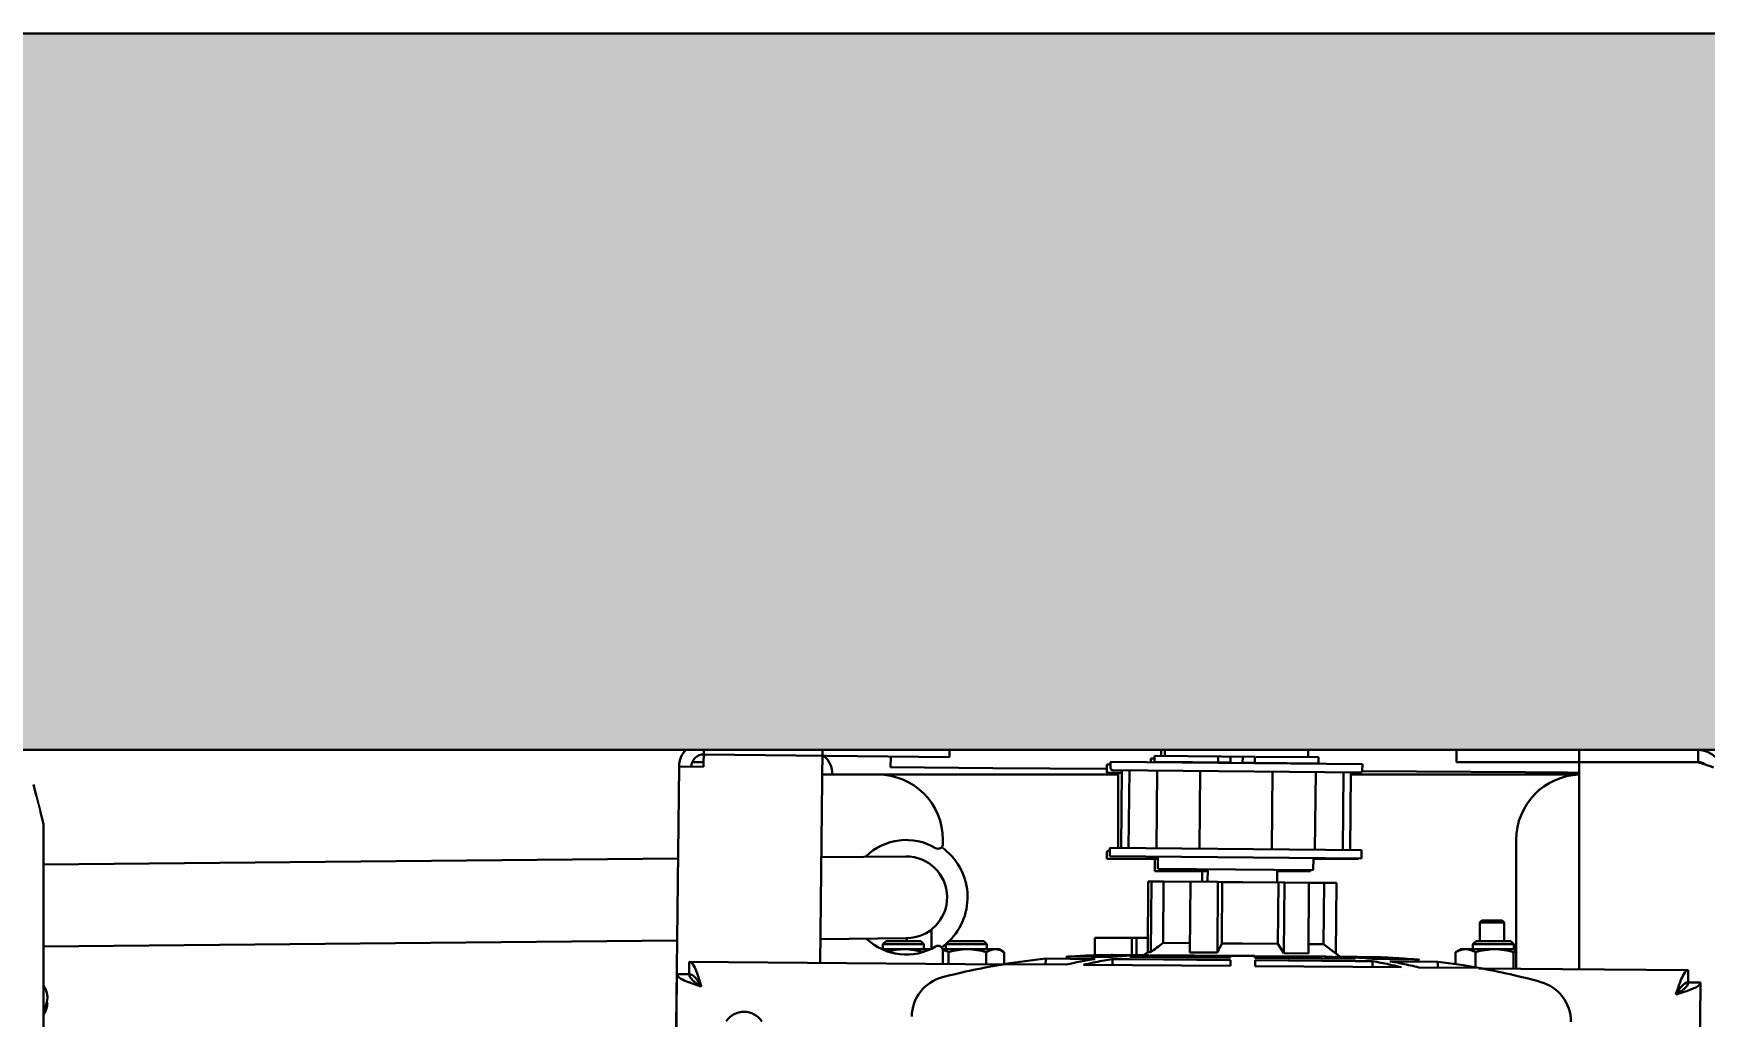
# Model space of a CAD drawing. Header units: millimetres. Extents: x 13935 to 21534, y -198 to 9202.
# Drawn here: x 15835.8 to 16243.9, y 5811.6 to 6051.8 of the extents above; entities that cross this region are included whole.
import ezdxf

# ---------------------------------------------------------------- set-up
doc = ezdxf.new("R2010")
doc.units = ezdxf.units.MM
doc.header["$LTSCALE"] = 326.7
doc.header["$PDMODE"] = 3
doc.header["$PDSIZE"] = 8
doc.layers.get('0').update_dxf_attribs({"linetype": 'CONTINUOUS'})
doc.layers.get('Defpoints').update_dxf_attribs({"linetype": 'CONTINUOUS'})
doc.styles.get("Standard").update_dxf_attribs({"font": 'calibri.ttf'})
doc.dimstyles.get("Standard").update_dxf_attribs({"dimtxt": 35, "dimasz": 35, "dimexe": 0.08, "dimexo": 1, "dimtad": 1, "dimdsep": 46, "dimtxsty": 'Standard', "dimblk": '_FILLED', "dimblk1": '_FILLED', "dimblk2": '_FILLED', "dimcen": 0.09, "dimazin": 2, "dimtol": 1, "dimtp": 0.01, "dimtm": 0.01, "dimtfac": 1, "dimtofl": 0, "dimtmove": 0, "dimatfit": 3, "dimldrblk": '_FILLED', "dimfxl": 1, "dimtolj": 1, "dimarcsym": 0})

# ---------------------------------------------------------------- blocks, each defined once
blk = doc.blocks.new('_FILLED')
at = {"color": 0, "linetype": 'ByBlock'}
blk.add_solid([(0, 0), (-1, 0.2143), (-1, -0.2143)], dxfattribs=at)
blk = doc.blocks.new('*D2244')
at = {"color": 0, "linetype": 'ByBlock', "lineweight": -2}
for p, q in [((16343.3, 5876.76), (16406.72, 5876.76)), ((16406.64, 5826.76), (16406.64, 5528.82)), ((16406.64, 5193.77), (16406.64, 5491.71)), ((16204.91, 5143.77), (16406.72, 5143.77))]:
    blk.add_line(p, q, dxfattribs=at)
at = {"layer": 'Defpoints', "color": 0}
for p in [(16342.3, 5876.76), (16203.91, 5143.77), (16406.64, 5143.77)]:
    blk.add_point(p, dxfattribs=at)
at = {"color": 0, "linetype": 'ByBlock', "lineweight": -2, "xscale": 50, "yscale": 50, "zscale": 50}
for p, rotation in [((16406.64, 5876.76), 90), ((16406.64, 5143.77), 270)]:
    blk.add_blockref('_FILLED', p, dxfattribs=dict(at, rotation=rotation))
at = {"color": 0, "lineweight": 30, "insert": (16406.64, 5510.26), "char_height": 35, "attachment_point": 5}
blk.add_mtext('\\A1;\\A1;735', dxfattribs=at)

msp = doc.modelspace()

# ---------------------------------------------------------------- hatches: boundary and pattern name
at = {"linetype": 'ByBlock', "lineweight": 30}
h = msp.add_hatch(dxfattribs=at)
h.set_pattern_fill('AR-SAND', color=256)
h.set_pattern_definition([(37.5, (7975.873, 5304.493), (-1.60003, 48.94132), [0, -38.608, 0, -43.18, 0, -41.275]), (7.5, (7975.87, 5304.49), (44.95233, 71.6825), [0, -20.828, 0, -34.798, 0, -13.335]), (327.5, (7944.63, 5304.493), (79.09924, 0.14372), [0, -12.7, 0, -45.72, 0, -59.69]), (317.5, (7944.63, 5304.49), (76.35565, 22.29293), [0, -6.35, 0, -29.972, 0, -34.29])])
h.paths.add_polyline_path([(17131.09539, 5876.7575), (15459.19737, 5876.46395), (14695.21672, 5876.7575), (14695.21672, 6051.7575), (17131.09539, 6051.7575)])

# ---------------------------------------------------------------- linework, layer by layer
msp.add_line((14075.71672, 6051.7575), (17131.09539, 6051.7575), dxfattribs=at)
at = {"linetype": 'Continuous', "lineweight": 30}
for p, q in [((17131.09539, 5876.7575), (14075.71672, 5876.7575)), ((15996.69896, 5873.7575), (15999.48599, 5873.7575)), ((15999.51832, 5876.7575), (15999.47399, 5872.64472)), ((15999.50636, 5875.64455), (16059.50244, 5874.99715)), ((16028.52, 5876.7575), (16027.95845, 5824.71174)), ((16045.13618, 5872.51077), (16045.15719, 5875.15194)), ((16059.52144, 5876.7575), (16059.50244, 5874.99715)), ((16098.86502, 5873.81391), (16098.8512, 5872.31397)), ((16160.36241, 5873.24725), (16098.86502, 5873.81391)), ((16109.62324, 5874.65633), (16108.69484, 5874.65633)), ((16108.69484, 5873.72334), (16108.69484, 5874.65633)), ((16109.61548, 5873.81486), (16109.6293, 5875.31479)), ((16109.61548, 5873.81486), (16128.11509, 5873.6444)), ((16109.6293, 5875.31479), (16134.12864, 5875.08905)), ((16111.17984, 5875.30051), (16111.17984, 5876.7575)), ((16112.1142, 5875.2919), (16112.1277, 5876.7575)), ((16125.1152, 5873.67204), (16125.12902, 5875.17198)), ((16128.12891, 5875.14433), (16128.11509, 5873.6444)), ((16131.11496, 5873.61676), (16131.12878, 5875.11669)), ((16131.11496, 5873.61676), (16134.11482, 5873.58911)), ((16134.12864, 5875.08905), (16134.11482, 5873.58911)), ((16134.29107, 5873.58749), (16149.61378, 5873.4463)), ((16134.30489, 5875.08743), (16149.6276, 5874.94623)), ((16147.14271, 5874.96913), (16147.15919, 5876.7575)), ((16149.61378, 5873.4463), (16149.6276, 5874.94623)), ((16183.34025, 5873.7575), (16183.34025, 5876.7575)), ((16183.34025, 5873.7575), (16242.34067, 5873.7575)), ((16213.34067, 5823.19059), (16213.34062, 5876.7575)), ((16242.34062, 5873.7575), (16242.34062, 5876.7575)), ((15990.98798, 5642.29929), (15993.47424, 5872.70946)), ((15993.47424, 5872.70946), (15999.47399, 5872.64472)), ((16100.74484, 5870.7575), (16028.45531, 5870.7575)), ((16070.13358, 5872.31293), (16045.13618, 5872.51077)), ((16097.94484, 5872.09173), (16070.13358, 5872.31293)), ((16098.85896, 5873.15633), (16097.94484, 5873.15633)), ((16097.94484, 5871.15633), (16097.94484, 5873.15633)), ((16097.94484, 5871.15633), (16101.64065, 5871.15633)), ((16159.844, 5871.25194), (16099.34657, 5871.80939)), ((16100.74484, 5852.7957), (16100.74484, 5871.15633)), ((16101.64647, 5871.7882), (16101.4714, 5852.789)), ((16103.44824, 5871.7716), (16103.27317, 5852.7724)), ((16110.23188, 5871.70909), (16110.05682, 5852.7099)), ((16120.57862, 5852.61295), (16120.75368, 5871.61214)), ((16138.43776, 5871.44919), (16138.2627, 5852.45)), ((16148.78429, 5852.35305), (16148.95935, 5871.35224)), ((16155.56759, 5852.29054), (16155.74266, 5871.28974)), ((16157.5441, 5871.27313), (16157.36903, 5852.27394)), ((16213.34067, 5870.7575), (16157.53935, 5870.7575)), ((16157.54302, 5871.15633), (16159.44484, 5871.15633)), ((16159.44484, 5871.15633), (16159.44484, 5871.25562)), ((16200.12946, 5871.27902), (16160.34738, 5871.59542)), ((16160.36241, 5873.24725), (16160.34858, 5871.74731)), ((16210.43059, 5871.19701), (16200.12946, 5871.27902)), ((16213.34067, 5871.1738), (16210.43059, 5871.19701)), ((15835.77525, 5868.32939), (15836.46735, 5865.58868)), ((15837.48581, 5861.55557), (15838.23711, 5858.58042)), ((15838.23711, 5858.58042), (15838.23711, 5297.59693)), ((16057.93283, 5854.7575), (16057.93283, 5853.80357)), ((16197.93283, 5823.31702), (16197.93283, 5854.7575)), ((15993.23017, 5850.23243), (15838.23711, 5848.77016)), ((16048.83849, 5850.75706), (16028.2374, 5850.5627)), ((16097.94484, 5850.15633), (16097.94484, 5851.65633)), ((16097.94484, 5850.15633), (16110.39753, 5850.15633)), ((16098.66546, 5852.15633), (16098.44484, 5852.15633)), ((16098.67152, 5852.8148), (16098.65309, 5850.81489)), ((16160.15048, 5850.24823), (16098.65309, 5850.81489)), ((16160.16891, 5852.24814), (16098.67152, 5852.8148)), ((16109.69484, 5847.15633), (16109.69484, 5850.15633)), ((16110.37495, 5847.70675), (16110.4026, 5850.70662)), ((16148.37334, 5847.35662), (16148.40098, 5850.35649)), ((16148.39914, 5850.15633), (16159.44484, 5850.15633)), ((16160.16891, 5852.24814), (16160.15048, 5850.24823)), ((16109.69484, 5847.15633), (16122.58094, 5847.15633)), ((16110.37495, 5847.70675), (16148.37334, 5847.35662)), ((16121.19484, 5844.51908), (16121.19484, 5847.15633)), ((16122.58443, 5847.59514), (16122.55988, 5844.50824)), ((16139.58371, 5847.43761), (16139.55934, 5844.37291)), ((16139.58148, 5847.15633), (16147.69484, 5847.15633)), ((16147.69484, 5847.15633), (16147.69484, 5847.36287)), ((16107.92314, 5827.37328), (16108.06033, 5844.62274)), ((16111.81598, 5844.59308), (16108.06033, 5844.62274)), ((16108.84048, 5844.61676), (16108.70329, 5827.36731)), ((16111.69668, 5829.59355), (16111.81598, 5844.59308)), ((16125.09378, 5844.48812), (16111.81598, 5844.59308)), ((16118.23493, 5827.29201), (16118.37212, 5844.54147)), ((16125.09378, 5844.48812), (16124.95659, 5827.23867)), ((16126.15406, 5844.47958), (16125.09378, 5844.48812)), ((16126.03476, 5829.48006), (16126.15406, 5844.47958)), ((16131.15693, 5844.43982), (16126.15406, 5844.47958)), ((16141.32898, 5844.35894), (16131.15693, 5844.43982)), ((16139.85329, 5844.37057), (16139.73399, 5829.37105)), ((16141.19179, 5827.10948), (16141.32898, 5844.35894)), ((16147.3129, 5844.31118), (16141.32898, 5844.35894)), ((16147.3129, 5844.31118), (16147.17571, 5827.06172)), ((16151.01229, 5844.28118), (16147.3129, 5844.31099)), ((16151.01229, 5844.28118), (16150.89299, 5829.28165)), ((16154.01646, 5844.25729), (16151.01229, 5844.28118)), ((16153.87927, 5827.00783), (16154.01646, 5844.25729)), ((16055.09898, 5828.26758), (16055.09898, 5832.93943)), ((16189.53537, 5835.05633), (16189.03537, 5834.55633)), ((16195.03537, 5834.55633), (16189.03537, 5834.55633)), ((16189.03537, 5830.05633), (16189.03537, 5834.55633)), ((16194.53502, 5835.05633), (16189.53537, 5835.05633)), ((16194.53537, 5835.05633), (16195.03537, 5834.55633)), ((16195.03537, 5830.05633), (16195.03537, 5834.55633)), ((15993.0144, 5830.2295), (15838.23711, 5828.76927)), ((16049.02717, 5830.75795), (16028.02156, 5830.55977)), ((16044.0227, 5830.05633), (16043.2727, 5829.30633)), ((16053.2727, 5829.30633), (16043.2727, 5829.30633)), ((16043.2727, 5828.05633), (16043.2727, 5829.30633)), ((16052.5227, 5830.05633), (16044.0227, 5830.05633)), ((16049.09898, 5830.05633), (16049.09898, 5830.75795)), ((16052.5227, 5830.05633), (16053.2727, 5829.30633)), ((16053.2727, 5828.05633), (16053.2727, 5829.30633)), ((16059.38283, 5830.05633), (16058.63283, 5829.30633)), ((16068.63283, 5829.30633), (16058.63283, 5829.30633)), ((16058.63283, 5828.05633), (16058.63283, 5829.30633)), ((16067.88283, 5830.05633), (16059.38283, 5830.05633)), ((16067.88283, 5830.05633), (16068.63283, 5829.30633)), ((16068.63283, 5828.05633), (16068.63283, 5829.30633)), ((16107.95084, 5830.85633), (16095.05307, 5830.85633)), ((16095.05307, 5826.28274), (16095.05307, 5830.85633)), ((16104.08495, 5826.65336), (16104.08495, 5830.85633)), ((16105.19484, 5826.64444), (16105.19484, 5830.85633)), ((16111.69668, 5829.59355), (16118.25282, 5829.54179)), ((16126.03476, 5829.48006), (16131.03764, 5829.44029)), ((16131.03764, 5829.44029), (16139.73399, 5829.37105)), ((16139.73399, 5829.37105), (16141.19179, 5827.10948)), ((16147.1936, 5829.31146), (16150.89299, 5829.28165)), ((16150.89299, 5829.28165), (16153.87927, 5827.00783)), ((16188.12665, 5830.05633), (16187.37665, 5829.30633)), ((16197.37665, 5829.30633), (16187.37665, 5829.30633)), ((16187.37665, 5828.05633), (16187.37665, 5829.30633)), ((16196.62665, 5830.05633), (16188.12665, 5830.05633)), ((16196.62665, 5830.05633), (16197.37665, 5829.30633)), ((16197.37665, 5828.05633), (16197.37665, 5829.30633)), ((15995.97569, 5824.97418), (15995.95107, 5821.97428)), ((15995.97569, 5824.97418), (16072.96163, 5824.34247)), ((16054.64507, 5828.05633), (16043.20163, 5828.05633)), ((16071.63283, 5828.05633), (16057.85852, 5828.05633)), ((16057.93283, 5827.71143), (16057.93283, 5824.46579)), ((16059.2793, 5824.45474), (16059.2793, 5827.3418)), ((16068.51192, 5824.37898), (16068.51192, 5827.3418)), ((16071.63283, 5828.05633), (16072.70331, 5827.43828)), ((16072.86545, 5827.3418), (16072.70331, 5827.43824)), ((16072.86545, 5824.34326), (16072.86545, 5827.3418)), ((16083.00726, 5824.34308), (16083.01858, 5825.76643)), ((16083.01858, 5825.76643), (16089.0318, 5825.71938)), ((16089.0318, 5825.71938), (16095.06806, 5825.67171)), ((16089.03625, 5826.28355), (16094.14898, 5826.24355)), ((16094.14898, 5826.24355), (16099.30382, 5826.20283)), ((16099.06948, 5826.2047), (16099.07317, 5826.66938)), ((16099.07317, 5826.66938), (16099.30742, 5826.66756)), ((16099.30742, 5826.66756), (16102.79119, 5826.64027)), ((16099.31984, 5824.21396), (16099.33116, 5825.63797)), ((16099.33116, 5825.63797), (16103.56245, 5825.60443)), ((16101.65411, 5826.40486), (16101.80679, 5826.41571)), ((16101.65411, 5826.40486), (16101.80685, 5826.41371)), ((16102.79119, 5826.64027), (16106.36755, 5826.61203)), ((16103.56245, 5825.60443), (16128.14132, 5825.40928)), ((16103.56692, 5826.16909), (16128.11655, 5825.97423)), ((16108.22816, 5826.62154), (16106.36774, 5826.63622)), ((16107.92314, 5827.37328), (16106.91721, 5826.63126)), ((16107.92314, 5827.37328), (16108.70329, 5827.36731)), ((16110.62695, 5826.11313), (16110.63065, 5826.57829)), ((16110.63065, 5826.57829), (16128.07143, 5826.43986)), ((16118.23493, 5827.29201), (16124.95659, 5827.23867)), ((16131.05819, 5826.44038), (16128.12044, 5826.46374)), ((16134.07136, 5826.41641), (16131.05819, 5826.44038)), ((16134.07116, 5826.39214), (16151.44176, 5826.2537)), ((16134.11629, 5825.92651), (16158.56714, 5825.73164)), ((16158.56264, 5825.16699), (16134.14106, 5825.36157)), ((16141.19179, 5827.10948), (16147.17571, 5827.06172)), ((16151.44176, 5826.2537), (16151.43806, 5825.78854)), ((16155.66376, 5826.24414), (16153.778, 5826.25926)), ((16153.92168, 5827.00744), (16154.91569, 5826.24951)), ((16155.66357, 5826.21996), (16159.18853, 5826.19172)), ((16162.8353, 5825.13288), (16158.56264, 5825.16699)), ((16159.18853, 5826.19172), (16162.78853, 5826.16261)), ((16162.78853, 5826.16261), (16162.78484, 5825.69794)), ((16162.78895, 5825.6979), (16172.81805, 5825.61719)), ((16162.8353, 5825.13288), (16162.82397, 5823.70888)), ((16167.05711, 5825.09914), (16171.75472, 5825.06153)), ((16171.75472, 5825.06153), (16178.82673, 5825.00442)), ((16178.82673, 5825.00442), (16178.81541, 5823.58108)), ((16183.14403, 5827.3418), (16183.30617, 5827.43824)), ((16183.14403, 5824.37913), (16183.14403, 5827.3418)), ((16184.37665, 5828.05633), (16183.30616, 5827.43828)), ((16197.93283, 5828.05633), (16184.37665, 5828.05633)), ((16188.02312, 5823.50625), (16188.02312, 5827.3418)), ((16197.25573, 5823.32258), (16197.25573, 5827.3418)), ((15991.47669, 5642.30379), (15992.95118, 5821.9989)), ((15992.95118, 5821.9989), (15995.95107, 5821.97428)), ((16072.99148, 5824.4216), (16088.00898, 5824.30355)), ((16092.27208, 5824.26981), (16128.17874, 5823.9848)), ((16134.17848, 5823.93708), (16169.94066, 5823.65207)), ((16174.16247, 5823.61832), (16188.83117, 5823.50027)), ((16188.80108, 5823.39195), (16239.96748, 5822.97211)), ((16239.96748, 5822.97211), (16239.94286, 5819.97221)), ((16242.94276, 5819.94759), (16239.94286, 5819.97221)), ((16242.94276, 5819.94759), (16241.48663, 5642.48997))]:
    msp.add_line(p, q, dxfattribs=at)
at = {"linetype": 'ByBlock'}
msp.add_line((15836.46735, 5865.58868), (15837.48581, 5861.55557), dxfattribs=at)
at = {"linetype": 'Continuous', "lineweight": 30}
for centre, radius, start, end in [((15999.47389, 5872.64472), 6, 136.0684894, 179.3817711), ((15999.47389, 5872.64472), 3, 89.3817711, 179.3817711), ((16024.93283, 5870.7575), 6, 0, 50.1591069), ((16242.34057, 5870.7575), 6, 0, 90), ((16242.34057, 5870.7575), 3, 58.0433655, 90), ((16041.93283, 5854.7575), 16, 0, 90), ((16099.35117, 5872.30937), 0.5, 179.4720699, 269.4720699), ((16159.84861, 5871.75192), 0.5, 269.4720699, 359.4720699), ((16213.93283, 5854.7575), 16, 92.1699612, 180), ((16048.93283, 5840.7575), 14, 59.1255946, 134.6623373), ((16056.73283, 5853.80357), 1.2, 239.1255946, 0), ((16048.93283, 5840.7575), 10, 270.5405341, 90.5405341), ((16048.93283, 5840.7575), 15, 314.3163632, 54.7063203), ((16098.44484, 5851.65633), 0.5, 90, 180), ((16048.93283, 5840.7575), 14, 226.3784881, 300.8744054), ((16056.73283, 5827.71143), 1.2, 0, 120.8744054), ((16048.93283, 5840.7575), 15, 305.2916147, 310.2868859), ((16056.60157, 5823.05029), 5.03321, 70.4789028, 75.1687618), ((16100.55102, 5656.99023), 169.68439, 95.9306037, 99.3471842), ((16100.4446, 5657.31738), 169.36, 93.8630266, 94.2488912), ((16108.00757, 5740.01491), 86.62862, 98.5902826, 103.3473755), ((16100.59374, 5656.36926), 170.3069, 90.5115673, 93.8912393), ((16112.42258, 5739.29116), 87.33506, 101.7625122, 103.3398338), ((16112.31029, 5739.82039), 86.79405, 101.3591516, 101.7611655), ((16112.18905, 5740.44543), 86.15738, 98.582725, 101.3619721), ((16107.73864, 5741.84889), 84.77461, 94.1158281, 95.7102077), ((16107.72361, 5742.05016), 84.57278, 92.8308306, 94.0117667), ((16107.72111, 5742.09746), 84.52541, 92.5166837, 92.830723), ((16112.00247, 5741.80495), 84.78483, 94.1156499, 95.7100123), ((16107.72124, 5742.0918), 84.53107, 90.9175805, 92.5166015), ((16111.98915, 5741.97903), 84.61025, 93.8012814, 94.115109), ((16111.98526, 5742.03812), 84.55102, 90.9179861, 93.8013114), ((16148.71013, 5740.09402), 86.20297, 85.3833021, 88.1840845), ((16148.70651, 5740.05104), 86.2461, 85.0174992, 85.3832042), ((16152.93286, 5740.07996), 86.18327, 86.6005916, 88.1842837), ((16148.68927, 5739.86314), 86.43479, 83.4378347, 85.0169363), ((16152.93228, 5740.0712), 86.19205, 86.2348494, 86.6005534), ((16152.92971, 5740.03349), 86.22985, 85.2810452, 86.23479), ((16152.92631, 5739.99151), 86.27197, 85.01746, 85.2810878), ((16152.91339, 5739.85068), 86.41338, 83.4377396, 85.0170343), ((16158.5532, 5655.72447), 170.49076, 87.124467, 88.5765102), ((16148.49156, 5738.56232), 87.75082, 77.8888765, 80.5922221), ((16152.751, 5738.73869), 87.53738, 79.0138371, 80.5940392), ((16158.57126, 5656.09403), 170.12075, 85.1961305, 87.1242996), ((16152.67806, 5738.35671), 87.92625, 78.5557188, 79.0146107), ((16158.69442, 5656.8541), 169.36, 84.712052, 85.2157421), ((16158.61194, 5656.52841), 169.68442, 79.7414275, 83.1580077), ((16060.29568, 5811.53695), 10, 104.5922509, 179.5443164), ((16100.4446, 5657.31738), 169.36, 99.3288657, 104.5922509), ((16148.35466, 5737.90532), 88.42191, 77.4422174, 77.8914583), ((16148.24503, 5737.42098), 88.91851, 75.8775804, 77.4411246), ((16152.53171, 5737.6596), 88.63854, 75.8752873, 78.5524089), ((16158.69442, 5656.8541), 169.36, 74.4963819, 79.7500717), ((15834.20837, 5816.22161), 4.97748, 359.932786, 6.1814279), ((16201.29123, 5810.41556), 10, 359.5443164, 74.4963819), ((16009.33314, 5807.53399), 5.25, 33.2176466, 145.8718936)]:
    msp.add_arc(centre, radius, start, end, dxfattribs=at)
for points in [[(16242.34067, 5873.7575), (16242.86402, 5873.59091), (16243.38742, 5873.42441), (16243.90901, 5873.25241)], [(16243.90901, 5873.25241), (16244.65746, 5873.0056), (16245.40424, 5872.7502), (16246.13318, 5872.45065)], [(16108.70329, 5827.36731), (16109.70084, 5828.10973), (16110.69859, 5828.85186), (16111.69668, 5829.59355)], [(16124.95659, 5827.23867), (16125.31578, 5827.9859), (16125.67514, 5828.73304), (16126.03476, 5829.48006)], [(15997.93956, 5821.98999), (15997.84755, 5822.24591), (15997.75201, 5822.50063), (15997.6507, 5822.75301)], [(15998.92646, 5818.94977), (15998.61163, 5819.96765), (15998.30007, 5820.98737), (15997.93956, 5821.98999)], [(16238.25629, 5820.77848), (16238.15089, 5820.52785), (16238.05122, 5820.27478), (16237.95504, 5820.02047)], [(15838.89865, 5817.90047), (15838.74892, 5818.33341), (15838.54342, 5818.74998), (15838.29649, 5819.13583)], [(15839.1569, 5816.75757), (15839.11485, 5817.14587), (15839.02631, 5817.53135), (15838.89865, 5817.90047)], [(15995.14477, 5820.28768), (15995.39541, 5820.18227), (15995.64849, 5820.08259), (15995.90282, 5819.98641)], [(15995.90282, 5819.98641), (15996.8994, 5819.60951), (15997.91387, 5819.28126), (15998.92646, 5818.94977)], [(16237.95504, 5820.02047), (16237.57817, 5819.02392), (16237.24993, 5818.00948), (16236.91845, 5816.99693)], [(16236.91845, 5816.99693), (16237.9363, 5817.31174), (16238.95598, 5817.62329), (16239.95857, 5817.98378)], [(16239.95857, 5817.98378), (16240.21448, 5818.07579), (16240.46918, 5818.17131), (16240.72155, 5818.27261)], [(15838.35685, 5812.19985), (15838.86899, 5813.03333), (15839.18482, 5814.03686), (15839.18576, 5815.01511)], [(15838.36874, 5813.42222), (15838.54174, 5813.70591), (15838.69269, 5814.00463), (15838.81515, 5814.31353)], [(15838.81515, 5814.31353), (15839.05323, 5814.91406), (15839.1851, 5815.56976), (15839.18584, 5816.21577)]]:
    msp.add_open_spline(points, degree=3, dxfattribs=at)
for points, knots in [([(15997.6507, 5822.75301), (15997.42293, 5823.32047), (15997.09497, 5824.16375), (15996.31776, 5824.97137), (15995.97569, 5824.97418)], [0, 0, 0, 0, 0.641251672, 1, 1, 1, 1]), ([(16048.53548, 5828.05633), (16047.86242, 5828.05633), (16046.51455, 5827.95565), (16045.19356, 5827.68047), (16044.54168, 5827.5122)], [0, 0, 0, 0, 0.499933269, 1, 1, 1, 1]), ([(16052.95133, 5827.39874), (16052.23282, 5827.59941), (16050.77491, 5827.93208), (16049.2812, 5828.05633), (16048.53548, 5828.05633)], [0, 0, 0, 0, 0.500095396, 1, 1, 1, 1]), ([(16054.18756, 5827.84945), (16054.12573, 5827.82751), (16053.87564, 5827.73211), (16053.63411, 5827.61506), (16053.45673, 5827.51842)], [0, 0, 0, 0, 0.245166911, 1, 1, 1, 1]), ([(16059.2793, 5827.3418), (16059.19776, 5827.38636), (16058.87496, 5827.55622), (16058.53978, 5827.70359), (16058.28344, 5827.79418)], [0, 0, 0, 0, 0.254724476, 1, 1, 1, 1]), ([(16063.89561, 5828.05633), (16063.11525, 5828.05633), (16061.55201, 5827.91992), (16060.02933, 5827.55843), (16059.2793, 5827.3418)], [0, 0, 0, 0, 0.499890529, 1, 1, 1, 1]), ([(16068.51192, 5827.3418), (16067.76188, 5827.55843), (16066.23921, 5827.91992), (16064.67596, 5828.05633), (16063.89561, 5828.05633)], [0, 0, 0, 0, 0.500109546, 1, 1, 1, 1]), ([(16070.68868, 5828.05633), (16070.31638, 5828.05633), (16069.54245, 5827.90691), (16068.852, 5827.55011), (16068.51192, 5827.3418)], [0, 0, 0, 0, 0.482805019, 1, 1, 1, 1]), ([(16072.70331, 5827.43829), (16072.38702, 5827.62091), (16071.74344, 5827.93058), (16071.0321, 5828.05633), (16070.68868, 5828.05633)], [0, 0, 0, 0, 0.515386006, 1, 1, 1, 1]), ([(16128.11655, 5825.97423), (16128.11334, 5826.03156), (16128.10144, 5826.18659), (16128.09801, 5826.34494), (16128.07143, 5826.43985)], [0, 0, 0, 0, 0.368105534, 1, 1, 1, 1]), ([(16128.17874, 5823.9848), (16128.17596, 5824.12216), (16128.16575, 5824.59705), (16128.15331, 5825.0719), (16128.14132, 5825.40928)], [0, 0, 0, 0, 0.289260679, 1, 1, 1, 1]), ([(16134.07116, 5826.39214), (16134.07674, 5826.37223), (16134.10108, 5826.21761), (16134.10872, 5826.06166), (16134.11629, 5825.92651)], [0, 0, 0, 0, 0.132510722, 1, 1, 1, 1]), ([(16134.17848, 5823.93708), (16134.1757, 5824.07444), (16134.16549, 5824.54933), (16134.15305, 5825.02418), (16134.14106, 5825.36157)], [0, 0, 0, 0, 0.289254984, 1, 1, 1, 1]), ([(16185.58357, 5828.05633), (16185.1676, 5828.05633), (16184.31045, 5827.91021), (16183.52855, 5827.55196), (16183.14403, 5827.3418)], [0, 0, 0, 0, 0.486985782, 1, 1, 1, 1]), ([(16188.02312, 5827.3418), (16187.63859, 5827.55196), (16186.85669, 5827.91021), (16185.99954, 5828.05633), (16185.58357, 5828.05633)], [0, 0, 0, 0, 0.513014294, 1, 1, 1, 1]), ([(16192.63942, 5828.05633), (16191.85907, 5828.05633), (16190.29582, 5827.91992), (16188.77315, 5827.55843), (16188.02312, 5827.3418)], [0, 0, 0, 0, 0.499890529, 1, 1, 1, 1]), ([(16197.25573, 5827.3418), (16196.5057, 5827.55843), (16194.98303, 5827.91992), (16193.41978, 5828.05633), (16192.63942, 5828.05633)], [0, 0, 0, 0, 0.500109546, 1, 1, 1, 1]), ([(16197.93224, 5827.70409), (16197.87501, 5827.67817), (16197.64387, 5827.56826), (16197.42038, 5827.44265), (16197.25573, 5827.3418)], [0, 0, 0, 0, 0.24549962, 1, 1, 1, 1]), ([(15992.95118, 5821.9989), (15992.94839, 5821.65681), (15993.74327, 5820.86649), (15994.58108, 5820.52474), (15995.14477, 5820.28768)], [0, 0, 0, 0, 0.358742704, 1, 1, 1, 1]), ([(15995.95107, 5821.97428), (15995.94633, 5821.39482), (15997.00596, 5820.12394), (15998.1997, 5819.42083), (15998.92641, 5818.94977)], [0, 0, 0, 0, 0.400883163, 1, 1, 1, 1]), ([(15998.92641, 5818.94977), (15998.46733, 5819.68411), (15997.7839, 5820.88924), (15996.53053, 5821.96953), (15995.95107, 5821.97428)], [0, 0, 0, 0, 0.59911794, 1, 1, 1, 1]), ([(16239.96748, 5822.97211), (16239.6254, 5822.97492), (16238.83507, 5822.17999), (16238.49334, 5821.34218), (16238.25629, 5820.77848)], [0, 0, 0, 0, 0.358732881, 1, 1, 1, 1]), ([(16239.94286, 5819.97221), (16239.36342, 5819.97696), (16238.09255, 5818.91735), (16237.38945, 5817.72363), (16236.9184, 5816.99693)], [0, 0, 0, 0, 0.400878328, 1, 1, 1, 1]), ([(16236.9184, 5816.99693), (16237.65273, 5817.456), (16238.85784, 5818.13941), (16239.93812, 5819.39277), (16239.94286, 5819.97221)], [0, 0, 0, 0, 0.599122809, 1, 1, 1, 1]), ([(16240.72155, 5818.27261), (16241.28903, 5818.50038), (16242.1323, 5818.82832), (16242.93997, 5819.60553), (16242.94276, 5819.94759)], [0, 0, 0, 0, 0.641261568, 1, 1, 1, 1])]:
    msp.add_open_spline(points, degree=3, knots=knots, dxfattribs=at)

# ---------------------------------------------------------------- dimensions: what is measured, and where the dimension line sits
at = {"linetype": 'ByBlock', "lineweight": 30}
dim = msp.add_linear_dim(base=(16406.63599, 5143.76999), p1=(16342.29998, 5876.7575), p2=(16203.91426, 5143.76999), angle=90, text='\\A1;735', dimstyle='Standard', override={"dimasz": 50, "dimtad": 0, "dimtih": 1, "dimtoh": 1, "dimdec": 4, "dimzin": 0, "dimtxsty": 'Standard', "dimcen": 53.46, "dimadec": 0, "dimazin": 0, "dimtdec": 4, "dimtzin": 0}, dxfattribs=at)
dim.commit()
dim.dimension.update_dxf_attribs({"geometry": '*D2244', "text_midpoint": (16406.63599, 5510.26375)})

doc.saveas('drawing.dxf')
